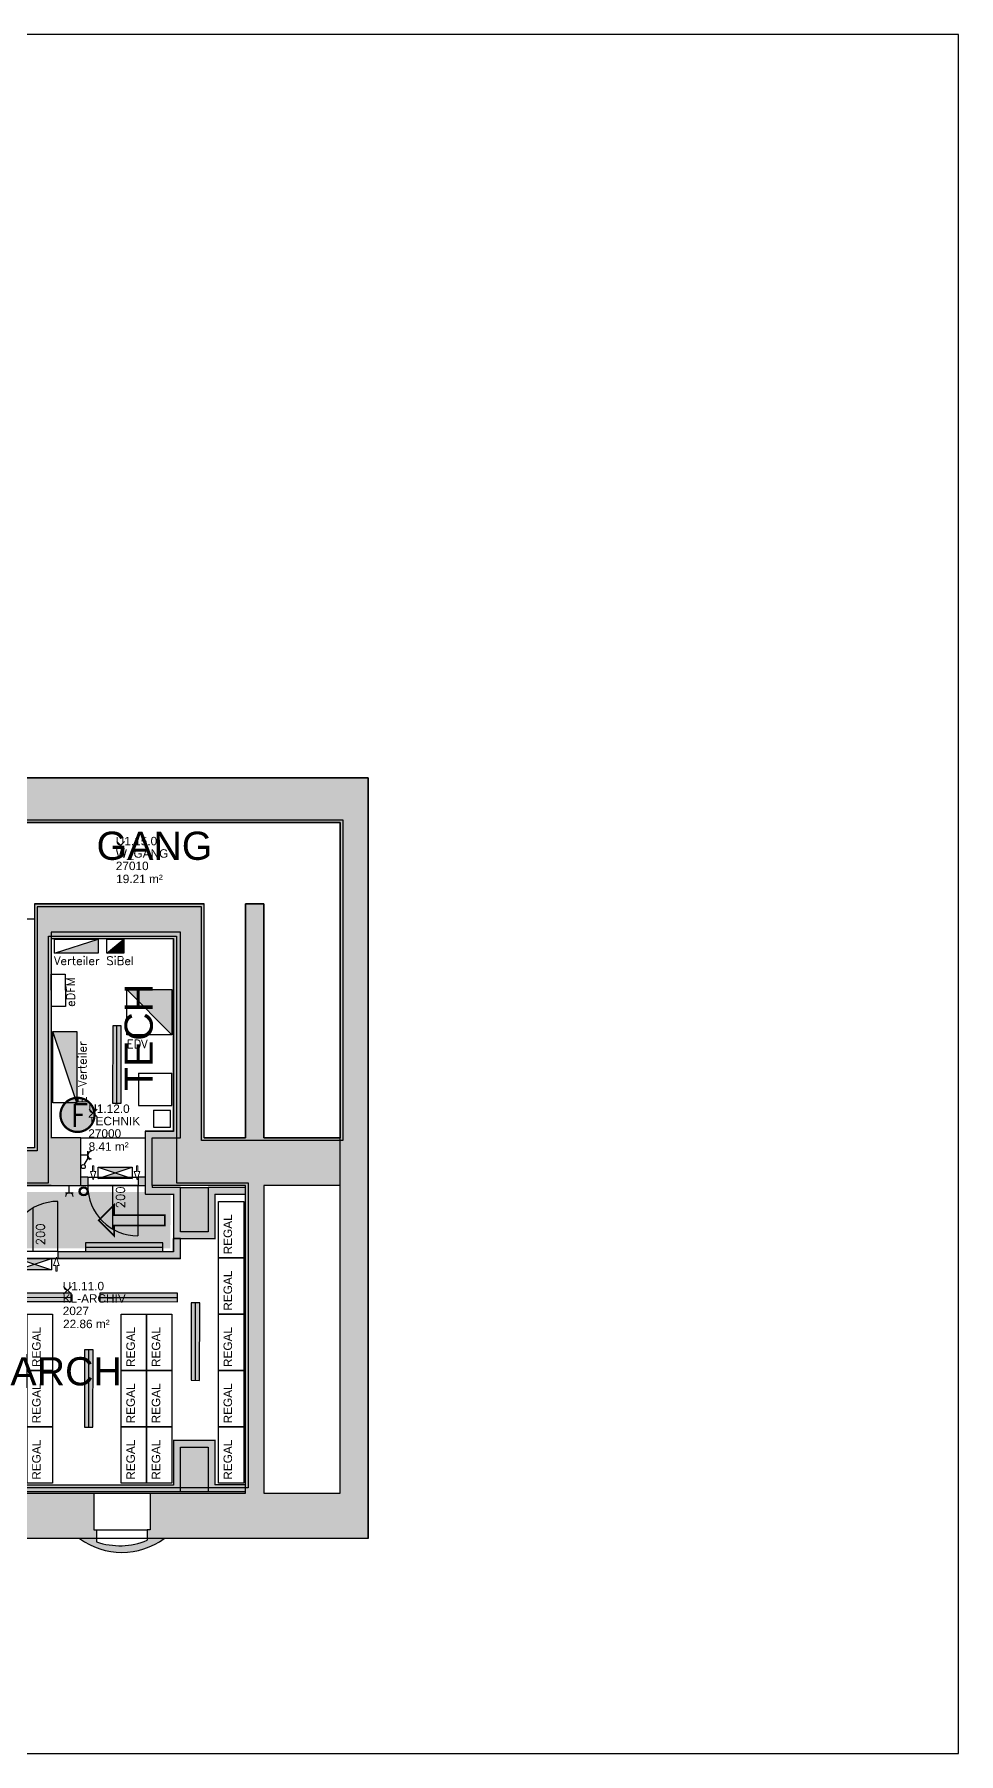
# Model space of a CAD drawing. Extents: x -90 to 4351, y -312 to 2865.
# Drawn here: x 2710 to 4351, y -186 to 2865 of the extents above; entities that cross this region are included whole.
import ezdxf
from ezdxf.enums import TextEntityAlignment as Align

# ---------------------------------------------------------------- set-up
doc = ezdxf.new("R2010")
doc.units = 0
doc.header["$LTSCALE"] = 120
doc.header["$MEASUREMENT"] = 0
doc.header["$PDMODE"] = 3
doc.header["$PDSIZE"] = 7
doc.layers.get('0').update_dxf_attribs({"linetype": 'CONTINUOUS'})
for name, color, linetype in [('Added', 3, 'CONTINUOUS'), ('ARC-Tueren', 5, 'CONTINUOUS'), ('ARC-Tueren-nv', 5, 'CONTINUOUS'), ('BE-T-RNBVBF', 7, 'CONTINUOUS'), ('Deleted', 1, 'CONTINUOUS')]:
    doc.layers.add(name, color=color, linetype=linetype)
doc.styles.add('ATTRIBUTE', font='arial.ttf', dxfattribs={"width": 0.8, "height": 12.5})
doc.styles.add('MOE', font='arial.ttf')
doc.styles.add('RNB', font='arial.ttf', dxfattribs={"width": 0.8})
doc.styles.get("Standard").update_dxf_attribs({"font": 'simplex.shx'})

# ---------------------------------------------------------------- blocks, each defined once
blk = doc.blocks.new('RNB-VBF')
at = {"layer": 'Added'}
blk.add_point((0, 0), dxfattribs=at)
at = {"layer": 'Deleted'}
blk.add_point((0, 0), dxfattribs=at)
at = {"layer": 'Added', "style": 'RNB'}
for tag, p in [('RAUM_NUMMER', (-8.6, 0.1)), ('RAUM_BEZEICHNUNG', (-8.6, -21.9)), ('RAUM_NUMMER_OE', (-8.6, -43.9)), ('FLAECHE', (-7.9, -67.1))]:
    blk.add_attdef(tag, p, '', height=15, dxfattribs=at)
for tag, p, height, flags in [('BELEGUNG_MAX', (72.4, -52.8), 2.5, 9), ('BELEGUNG_AUS_MOEBLIERUNGSPLAN', (72.4, -56.9), 2.5, 9), ('ID', (72.4, -61.1), 2.5, 9), ('RAUM_NUMMER_PLATZHALTER', (-9.2, -89.3), 15, 1), ('BEMERKUNG', (72.4, -69.4), 2.5, 9), ('RAUM_HOEHE', (72.4, -73.4), 2.5, 9), ('RAUM_FUNKTION', (72.4, -77.4), 2.5, 9), ('RAUM_AUFBAU', (72.4, -81.4), 2.5, 9), ('RAUM_MIETEINHEIT', (72.4, -85.4), 2.5, 9), ('ID_RNB', (72.4, -65.3), 2.5, 9), ('BODENBELAG_AUS_PLAN', (-9.2, -111.3), 15, 1)]:
    blk.add_attdef(tag, p, '', height=height, dxfattribs=dict(at, flags=flags))
at = {"layer": 'Deleted', "style": 'RNB'}
for tag, p in [('RAUM_NUMMER', (-8.6, 0.1)), ('RAUM_BEZEICHNUNG', (-8.6, -21.9)), ('RAUM_NUMMER_OE', (-8.6, -43.9)), ('FLAECHE', (-7.9, -67.1))]:
    blk.add_attdef(tag, p, '', height=15, dxfattribs=at)
for tag, p, height, flags in [('BELEGUNG_MAX', (72.4, -52.8), 2.5, 9), ('BELEGUNG_AUS_MOEBLIERUNGSPLAN', (72.4, -56.9), 2.5, 9), ('ID', (72.4, -61.1), 2.5, 9), ('RAUM_NUMMER_PLATZHALTER', (-9.2, -89.3), 15, 1), ('BEMERKUNG', (72.4, -69.4), 2.5, 9), ('RAUM_HOEHE', (72.4, -73.4), 2.5, 9), ('RAUM_FUNKTION', (72.4, -77.4), 2.5, 9), ('RAUM_AUFBAU', (72.4, -81.4), 2.5, 9), ('RAUM_MIETEINHEIT', (72.4, -85.4), 2.5, 9), ('ID_RNB', (72.4, -65.3), 2.5, 9), ('BODENBELAG_AUS_PLAN', (-9.2, -111.3), 15, 1)]:
    blk.add_attdef(tag, p, '', height=height, dxfattribs=dict(at, flags=flags))
blk = doc.blocks.new('*U46')
for p, q in [((0, 0), (100, 0)), ((0, -45), (0, 0)), ((100, 0), (100, -45)), ((100, -45), (0, -45))]:
    blk.add_line(p, q)
at = {"style": 'MOE'}
blk.add_attdef('BEZEICHNUNG', (6.1, -24.1), '', height=15, dxfattribs=at)
for tag, p, flags in [('LAENGE1', (7.7, -61.2), 3), ('BREITE1', (7.6, -76.7), 3), ('HOEHE', (7.7, -91.8), 1), ('HERSTELLER', (7.7, -122.2), 1), ('INVENTARNUMMER', (7.7, -107.2), 1), ('DB_ID', (7.7, -137.2), 1), ('BEMERKUNG', (7.7, -155.4), 1)]:
    blk.add_attdef(tag, p, '', height=12.5, dxfattribs=dict(at, flags=flags))
blk = doc.blocks.new('*U56')
blk.add_hatch(color=1).paths.add_polyline_path([(126.6, -42.4), (126.6, 0), (0, -42.4)])
for p, q in [((0, -42.4), (0, 0)), ((0, 0), (126.6, 0)), ((126.6, 0), (126.6, -42.4)), ((126.6, -42.4), (0, -42.4))]:
    blk.add_line(p, q)
at = {"color": 0}
blk.add_line((0, -42.4), (126.6, 0), dxfattribs=at)
at = {"color": 7, "ltscale": 100, "flags": 1}
for tag, p in [('TYPE', (-0.8, -74.9)), ('VERTEILERNUMMER', (-0.8, -95.1)), ('BEMERKUNG', (-0.8, -114.2))]:
    blk.add_attdef(tag, p, '', height=15, dxfattribs=at)
at = {"color": 7, "ltscale": 100}
blk.add_attdef('BEZEICHNUNG', (-0.8, -59.6), '', height=15, dxfattribs=at)
blk = doc.blocks.new('*U58')
blk.add_hatch(color=1).paths.add_polyline_path([(77.5, -24.8), (77.5, 0), (0, -24.8)])
for p, q in [((0, -24.8), (0, 0)), ((0, 0), (77.5, 0)), ((77.5, 0), (77.5, -24.8)), ((77.5, -24.8), (0, -24.8))]:
    blk.add_line(p, q)
at = {"color": 0}
blk.add_line((0, -24.8), (77.5, 0), dxfattribs=at)
at = {"color": 7, "ltscale": 100, "flags": 1}
for tag, p in [('TYPE', (-0.8, -74.9)), ('VERTEILERNUMMER', (-0.8, -95.1)), ('BEMERKUNG', (-0.8, -114.2))]:
    blk.add_attdef(tag, p, '', height=15, dxfattribs=at)
at = {"color": 7, "ltscale": 100}
blk.add_attdef('BEZEICHNUNG', (-0.8, -45.7), '', height=15, dxfattribs=at)
blk = doc.blocks.new('*U65')
at = {"layer": 'ARC-Tueren'}
blk.add_line((-44, -28.3), (-44, -117.4), dxfattribs=at)
blk.add_arc((-44, -28.3), 89.1, 270, 0, dxfattribs=at)
at = {"layer": 'ARC-Tueren-nv'}
blk.add_line((0.5, -105.9), (0.5, -28.3), dxfattribs=at)
at = {"layer": 'ARC-Tueren-nv', "flags": 1}
for tag, p in [('TUERTYP', (-98.6, 40.2)), ('FLAECHE', (-98.6, 31.6)), ('ANSCHLAGTYP', (-98.6, 14.5)), ('DORNMASS', (-98.6, 23.1)), ('MATERIAL', (-98.6, 5.9)), ('FARBE', (-98.6, -2.6))]:
    blk.add_attdef(tag, p, '', height=5, dxfattribs=at)
at = {"layer": 'ARC-Tueren-nv'}
for tag, p in [('BRANDSCHUTZ-KL', (1.3, 4.2)), ('BEMERKUNG', (4.2, -11.2)), ('TUER-NR', (0.6, -14.2))]:
    blk.add_attdef(tag, text='', height=12.5, dxfattribs=at).set_placement(p, align=Align.CENTER)
blk.add_attdef('HOEHE', (-20.5, -39.5), '', height=15, rotation=270.0078, dxfattribs=at)
at = {"layer": 'ARC-Tueren-nv', "flags": 2}
blk.add_attdef('BREITE1', (6.6, -39.5), '', height=15, rotation=270.0078, dxfattribs=at)
blk = doc.blocks.new('*U67')
at = {"layer": 'ARC-Tueren'}
blk.add_line((45.1, -28.3), (45.1, -117.4), dxfattribs=at)
blk.add_arc((45.1, -28.3), 89.1, 180, 270, dxfattribs=at)
at = {"layer": 'ARC-Tueren-nv'}
blk.add_line((0.5, -105.9), (0.5, -28.3), dxfattribs=at)
at = {"layer": 'ARC-Tueren-nv', "flags": 1}
for tag, p in [('TUERTYP', (-98.6, 40.2)), ('FLAECHE', (-98.6, 31.6)), ('ANSCHLAGTYP', (-98.6, 14.5)), ('DORNMASS', (-98.6, 23.1)), ('MATERIAL', (-98.6, 5.9)), ('FARBE', (-98.6, -2.6))]:
    blk.add_attdef(tag, p, '', height=5, dxfattribs=at)
at = {"layer": 'ARC-Tueren-nv'}
for tag, p in [('BRANDSCHUTZ-KL', (1.3, 4.2)), ('BEMERKUNG', (4.2, -11.2)), ('TUER-NR', (0.6, -14.2))]:
    blk.add_attdef(tag, text='', height=12.5, dxfattribs=at).set_placement(p, align=Align.CENTER)
at = {"layer": 'ARC-Tueren-nv', "flags": 2}
blk.add_attdef('BREITE1', (-5.5, -68.3), '', height=15, rotation=90.0078, dxfattribs=at)
at = {"layer": 'ARC-Tueren-nv'}
blk.add_attdef('HOEHE', (21.6, -68.3), '', height=15, rotation=90.0078, dxfattribs=at)
blk = doc.blocks.new('*U70')
at = {"style": 'RNB'}
blk.add_attdef('RAUM_BEZEICHNUNG', (-4.28, -2.58), '', height=5, dxfattribs=at)
blk = doc.blocks.new('*U74')
h = blk.add_hatch(color=254)
edge = h.paths.add_edge_path()
edge.add_line((-30.2, 1.7), (-30.2, -1.7))
edge.add_arc((0, 0), 30.2, 183.1801, 356.8199)
edge.add_line((30.2, -1.7), (30.2, 1.7))
edge.add_arc((0, 0), 30.2, 3.1801, 176.8199)
at = {"color": 1, "const_width": 4}
blk.add_lwpolyline([(-30.2, 1.7), (-30.2, -1.7, 0.945982), (30.2, -1.7), (30.2, 1.7, 0.945982)], format="xyb", close=True, dxfattribs=at)
at = {"color": 7, "insert": (-11.7, 19), "char_height": 40, "width": 40, "attachment_point": 1}
blk.add_mtext('F', dxfattribs=at)
blk = doc.blocks.new('*U77')
at = {"linetype": 'Continuous', "lineweight": 0}
blk.add_hatch(color=64, dxfattribs=at).paths.add_polyline_path([(-90, 9), (-90, 27.5), (-117.6, 0), (-90, -27.5), (-90, -9), (0, -9), (0, 0), (0, 9)])
at = {"color": 7, "linetype": 'Continuous', "lineweight": 0, "const_width": 3, "flags": 128}
blk.add_lwpolyline([(0, 0), (0, 9), (-90, 9), (-90, 27.5), (-117.6, 0), (-90, -27.5), (-90, -9), (0, -9)], close=True, dxfattribs=at)
blk = doc.blocks.new('*U93')
for p, q in [((6.7, 0), (-6.8, 0)), ((0, 0), (0, -12.6))]:
    blk.add_line(p, q)
blk.add_arc((0, 6.7), 6.75, 180, 0)
blk = doc.blocks.new('*U95')
for p, q in [((6.7, 0), (-6.8, 0)), ((0, 0), (0, -12.6))]:
    blk.add_line(p, q)
blk.add_arc((0, 6.7), 6.75, 180, 0)
blk = doc.blocks.new('*U102')
for radius in [8, 6]:
    blk.add_circle((0, 0), radius)
blk = doc.blocks.new('*U106')
for p, q in [((1.8, 3.1), (8.4, 14.9)), ((8.4, 14.9), (12.3, 12.7))]:
    blk.add_line(p, q)
blk.add_circle((0, 0), 3.6)
blk = doc.blocks.new('*U111')
h = blk.add_hatch(color=256)
h.paths.add_polyline_path([(30, 10), (-30, 10), (0, 0)])
h.paths.add_polyline_path([(30, -10), (0, 0), (-30, -10)])
for p, q in [((-30, -10), (30, 10)), ((-30, 10), (30, -10))]:
    blk.add_line(p, q)
at = {"lineweight": 5}
for points in [[(-37.8, -2.5), (-37.8, -12.5), (-40.3, -12.5), (-40.3, -2.5), (-44, -2.5), (-39, 12.5), (-34, -2.5)], [(37.8, -2.5), (37.8, -12.5), (40.3, -12.5), (40.3, -2.5), (44, -2.5), (39, 12.5), (34, -2.5)]]:
    blk.add_lwpolyline(points, close=True, dxfattribs=at)
blk.add_lwpolyline([(-30, 10), (30, 10), (30, -10), (-30, -10)], close=True)
blk = doc.blocks.new('*U121')
h = blk.add_hatch(color=256)
h.paths.add_polyline_path([(30, 10), (-30, 10), (0, 0)])
h.paths.add_polyline_path([(30, -10), (0, 0), (-30, -10)])
for p, q in [((-30, -10), (30, 10)), ((-30, 10), (30, -10))]:
    blk.add_line(p, q)
at = {"lineweight": 5}
for points in [[(-37.8, 2.5), (-37.8, 12.5), (-40.3, 12.5), (-40.3, 2.5), (-44, 2.5), (-39, -12.5), (-34, 2.5)], [(37.8, 2.5), (37.8, 12.5), (40.3, 12.5), (40.3, 2.5), (44, 2.5), (39, -12.5), (34, 2.5)]]:
    blk.add_lwpolyline(points, close=True, dxfattribs=at)
blk.add_lwpolyline([(-30, 10), (30, 10), (30, -10), (-30, -10)], close=True)
blk = doc.blocks.new('*U122')
at = {"ltscale": 100}
blk.add_hatch(color=256, dxfattribs=at).paths.add_polyline_path([(0, 1.5), (0, 0), (13.75, 0), (13.75, 1.5)])
at = {"color": 7, "ltscale": 100}
blk.add_line((0, 0.75), (13.75, 0.75), dxfattribs=at)
blk.add_lwpolyline([(0, 1.5), (0, 0), (13.75, 0), (13.75, 1.5)], close=True, dxfattribs=at)
at = {"color": 7, "ltscale": 100, "style": 'ATTRIBUTE', "width": 0.8, "flags": 1}
for tag, p in [('TYPE', (0, -4.21)), ('BEZEICHNUNG', (-0.01, -6.19)), ('BEMERKUNG', (-0.01, -8.19)), ('DB_ID', (-0.01, -10.19)), ('ANLAGENGRUPPE', (-0.01, -11.97)), ('SCHALTGRUPPE', (-0.01, -15.69)), ('LICHTFARBE', (-0.01, -13.92))]:
    blk.add_attdef(tag, p, '', height=1.25, dxfattribs=at)
blk = doc.blocks.new('*U124')
at = {"ltscale": 100}
blk.add_hatch(color=256, dxfattribs=at).paths.add_polyline_path([(0, 1.5), (0, 0), (13.75, 0), (13.75, 1.5)])
at = {"color": 7, "ltscale": 100}
blk.add_line((0, 0.75), (13.75, 0.75), dxfattribs=at)
blk.add_lwpolyline([(0, 1.5), (0, 0), (13.75, 0), (13.75, 1.5)], close=True, dxfattribs=at)
at = {"color": 7, "ltscale": 100, "style": 'ATTRIBUTE', "width": 0.8, "flags": 1}
for tag, p in [('TYPE', (0, -4.21)), ('BEZEICHNUNG', (-0.01, -6.19)), ('BEMERKUNG', (-0.01, -8.19)), ('DB_ID', (-0.01, -10.19)), ('ANLAGENGRUPPE', (-0.01, -11.97)), ('SCHALTGRUPPE', (-0.01, -15.69)), ('LICHTFARBE', (-0.01, -13.92))]:
    blk.add_attdef(tag, p, '', height=1.25, dxfattribs=at)
blk = doc.blocks.new('*U129')
blk.add_hatch(color=1).paths.add_polyline_path([(0, -24.8), (30, -24.8), (30, 0)])
for p, q in [((0, -24.8), (0, 0)), ((0, 0), (30, 0)), ((30, 0), (30, -24.8)), ((30, -24.8), (0, -24.8))]:
    blk.add_line(p, q)
at = {"color": 0}
blk.add_line((0, -24.8), (30, 0), dxfattribs=at)
at = {"color": 7, "ltscale": 100, "flags": 1}
for tag, p in [('TYPE', (-0.8, -74.9)), ('VERTEILERNUMMER', (-0.8, -95.1)), ('BEMERKUNG', (-0.8, -114.2))]:
    blk.add_attdef(tag, p, '', height=15, dxfattribs=at)
at = {"color": 7, "ltscale": 100}
blk.add_attdef('BEZEICHNUNG', (-0.8, -45.7), '', height=15, dxfattribs=at)
blk = doc.blocks.new('*U130')
for p, q in [((0, -25), (0, 0)), ((0, 0), (57.5, 0)), ((57.5, 0), (57.5, -25)), ((57.5, -25), (0, -25))]:
    blk.add_line(p, q)
at = {"color": 7, "ltscale": 100}
blk.add_attdef('BEZEICHNUNG', (-0.8, -42), '', height=15, dxfattribs=at)
at = {"color": 7, "ltscale": 100, "flags": 1}
for tag, p in [('TYPE', (-0.8, -62.6)), ('BEMERKUNG', (-0.8, -81.1))]:
    blk.add_attdef(tag, p, '', height=15, dxfattribs=at)
blk = doc.blocks.new('*U132')
blk.add_hatch(color=1).paths.add_polyline_path([(80, -80), (80, 0), (0, -80)])
for p, q in [((0, -80), (0, 0)), ((0, 0), (80, 0)), ((80, 0), (80, -80)), ((80, -80), (0, -80))]:
    blk.add_line(p, q)
at = {"color": 0}
blk.add_line((0, -80), (80, 0), dxfattribs=at)
at = {"color": 7, "ltscale": 100}
blk.add_attdef('BEZEICHNUNG', (-24, 0.4), '', height=15, rotation=270, dxfattribs=at)
at = {"color": 7, "ltscale": 100, "flags": 1}
for tag, p in [('TYPE', (-0.8, -74.9)), ('VERTEILERNUMMER', (-0.8, -95.1)), ('BEMERKUNG', (-0.8, -114.2))]:
    blk.add_attdef(tag, p, '', height=15, dxfattribs=at)
blk = doc.blocks.new('RNB-BSP')
at = {"layer": 'Added'}
blk.add_point((0, 0), dxfattribs=at)
at = {"layer": 'Deleted'}
blk.add_point((0, 0), dxfattribs=at)
at = {"layer": 'Added', "style": 'RNB'}
for tag, p in [('RAUM_NUMMER', (-4.28, 3.92)), ('RAUM_BEZEICHNUNG', (-4.28, -2.58))]:
    blk.add_attdef(tag, p, '', height=5, dxfattribs=at)
at = {"layer": 'Deleted', "style": 'RNB'}
for tag, p in [('RAUM_NUMMER', (-4.28, 3.92)), ('RAUM_BEZEICHNUNG', (-4.28, -2.58))]:
    blk.add_attdef(tag, p, '', height=5, dxfattribs=at)

msp = doc.modelspace()

# ---------------------------------------------------------------- hatches: boundary and pattern name
at = {"layer": 'Added'}
h = msp.add_hatch(color=256, dxfattribs=at)
h.paths.add_polyline_path([(2602.5, 2159.3), (2524.4, 2172.8), (2507.5, 2074.2), (2585.5, 2060.8)])
h.paths.add_polyline_path([(2585.5, 2060.8), (2507.5, 2074.2), (2483.7, 1936.2), (2561.7, 1922.8)])
h.paths.add_polyline_path([(2544.8, 1824.2), (2466.7, 1837.7), (2462.9, 1815.5), (2242.5, 1853.5), (2234.4, 1806.7), (2454.8, 1768.7), (2444.7, 1710.2), (2522.8, 1696.8)])
h.paths.add_polyline_path([(2561.7, 1922.8), (2537.1, 1927), (2520.1, 1828.5), (2544.8, 1824.2)])
h.paths.add_polyline_path([(3302.6, 1546), (2496.8, 1546), (2505.8, 1598.2), (2427.8, 1611.7), (2416.8, 1547.9), (2478, 1466.8), (3252.6, 1466.8), (3252.6, 907.2), (3252.6, 822.3), (3252.6, 276.3), (3117.3, 276.3), (3117.3, 822.3), (3252.6, 822.3), (3252.6, 907.2), (3117.3, 907.2), (3117.3, 1322.2), (3084.8, 1322.2), (3084.8, 907.2), (3011.6, 907.2), (3011.6, 1322.2), (2710.1, 1322.2), (2710.1, 889.3), (2411.1, 889.3), (2411.1, 1321.1), (2364.1, 1321.1), (2364.1, 909.3), (2053.3, 909.3), (2053.3, 822.3), (2364.1, 822.3), (2740.1, 822.3), (2792.3, 822.3), (2792.3, 907.2), (2740.1, 907.2), (2740.1, 1272.2), (2969.3, 1272.2), (2969.3, 907.2), (2919.3, 907.2), (2919.3, 822.3), (3084.8, 822.3), (3084.8, 819.3), (3084.8, 807.3), (3084.8, 276.3), (2915.4, 276.3), (2915.4, 211.3), (2910.4, 211.3), (2910.4, 196.3), (2910.4, 192.9, -0.181689), (2820.4, 190.1), (2820.4, 196.3), (2820.4, 211.3), (2815.4, 211.3), (2815.4, 276.3), (2652, 276.3), (2652, 211.3), (2647, 211.3), (2647, 196.3), (2647, 192.9, -0.181689), (2557, 190.1), (2557, 196.3), (2557, 211.3), (2552, 211.3), (2552, 276.3), (2388.6, 276.3), (2388.6, 211.3), (2383.6, 211.3), (2383.6, 196.3), (2383.6, 192.9, -0.181689), (2293.6, 190.1), (2293.6, 196.3), (2293.6, 211.3), (2288.6, 211.3), (2288.6, 276.3), (2125.2, 276.3), (2125.2, 211.3), (2120.2, 211.3), (2120.2, 196.3), (2120.2, 192.9, -0.181689), (2030.2, 190.1), (2030.2, 196.3), (2030.2, 211.3), (2025.2, 211.3), (2025.2, 276.3), (1861.8, 276.3), (1861.8, 211.3), (1856.8, 211.3), (1856.8, 196.3), (1856.8, 192.9, -0.181689), (1766.8, 190.1), (1766.8, 196.3), (1766.8, 211.3), (1761.8, 211.3), (1761.8, 276.3), (1629.8, 276.3), (1629.8, 260.5), (1404.8, 260.5), (1404.8, 195.5), (1399.8, 195.5), (1399.8, 180.5), (1399.8, 177.1, -0.181689), (1309.8, 174.3), (1309.8, 180.5), (1309.8, 195.5), (1304.8, 195.5), (1304.8, 260.5), (1075.6, 260.5), (989.4, 379.4), (1029.9, 614.6), (965.8, 625.6), (966.7, 630.6), (951.9, 633.1), (945.8, 634.2, -0.181689), (963.8, 722.4), (967.2, 721.8), (982, 719.3), (982.8, 724.2), (1046.9, 713.1), (1065.7, 822.3), (1157.2, 822.3), (1157.2, 909.3), (1106.5, 909.3), (1132.7, 1061.6), (1068.7, 1072.7), (1069.5, 1077.6), (1054.8, 1080.1), (1048.6, 1081.2, -0.181689), (1066.7, 1169.4), (1070, 1168.8), (1084.8, 1166.3), (1085.7, 1171.2), (1149.7, 1160.2), (1183.9, 1358.5), (1105.1, 1372.1), (1075.1, 1198.4, 0.333333), (1049.7, 1050.6), (1037.2, 978.2), (1012.1, 982.5), (972.3, 751.4, 0.333333), (946.8, 603.5), (904.8, 359.7), (1034.8, 180.5), (1279.8, 180.5, 0.333333), (1429.8, 180.5), (1674.8, 180.5), (1674.8, 196.3), (1736.8, 196.3, 0.333333), (1886.8, 196.3), (2000.2, 196.3, 0.333333), (2150.2, 196.3), (2263.6, 196.3, 0.333333), (2413.6, 196.3), (2527, 196.3, 0.333333), (2677, 196.3), (2790.4, 196.3, 0.333333), (2940.4, 196.3), (3302.6, 196.3), (3302.6, 1474.3)])
h = msp.add_hatch(color=256, dxfattribs=at)
h.paths.add_polyline_path([(3018.8, 358.3), (2969.3, 358.3), (2969.3, 279.3), (3018.8, 279.3)])
h.paths.add_polyline_path([(3018.8, 819.3), (2969.3, 819.3), (2969.3, 740.3), (3018.8, 740.3)])
h.paths.add_polyline_path([(2546.1, 1466.8), (2521.1, 1466.8), (2521.1, 1321.1), (2526.1, 1321.1), (2546.1, 1321.1)])
msp.add_hatch(color=256, dxfattribs=at).paths.add_polyline_path([(1917.9, 1025.3), (1917.9, 1197.6), (1960.1, 1442.6), (1861.6, 1459.6), (1817.9, 1206.1), (1817.9, 925.3), (1939.8, 925.3), (1939.8, 812.3), (1817.9, 812.5), (1817.9, 712.5), (2951.6, 710.8), (2951.8, 810.8), (2039.8, 812.2), (2039.8, 925.3), (2076.9, 925.3), (2076.9, 1025.3)])
h = msp.add_hatch(color=256, dxfattribs=at)
h.paths.add_polyline_path([(2662.3, 705.3), (2500.3, 705.3), (2500.3, 693.3), (2510.3, 693.3), (2510.3, 291.3), (2522.3, 291.3), (2522.3, 693.3), (2662.3, 693.3)])
h.paths.add_polyline_path([(2969.3, 728.3), (2957.3, 728.3), (2957.3, 705.3), (2752.3, 705.3), (2752.3, 693.3), (2969.3, 693.3)])
h.paths.add_polyline_path([(2969.3, 819.3), (2919.3, 819.3), (2919.3, 822.3), (2919.3, 907.2), (2969.3, 907.2), (2969.3, 1272.2), (2740.1, 1272.2), (2740.1, 1260.2), (2957.3, 1260.2), (2957.3, 919.2), (2907.3, 919.2), (2907.3, 907.2), (2907.3, 807.3), (2957.3, 807.3), (2957.3, 728.3), (2969.3, 728.3), (3030.8, 728.3), (3030.8, 807.3), (3084.8, 807.3), (3084.8, 819.3), (3018.8, 819.3), (3018.8, 740.3), (2969.3, 740.3)])
h.paths.add_polyline_path([(2907.3, 837.3), (2894.8, 837.3), (2894.8, 822.3), (2907.3, 822.3)], flags=17)
h.paths.add_polyline_path([(2804.8, 837.3), (2792.3, 837.3), (2792.3, 822.3), (2804.8, 822.3)], flags=17)
h = msp.add_hatch(color=256, dxfattribs=at)
h.paths.add_polyline_path([(2163.3, 705.3), (1998.3, 705.3), (1998.3, 690.3), (2163.3, 690.3)])
h.paths.add_polyline_path([(2149.8, 716.3), (2134.8, 716.3), (2134.8, 705.3), (2149.8, 705.3)])
h.paths.add_polyline_path([(2149.8, 822.3), (2134.8, 822.3), (2134.8, 811.3), (2149.8, 811.3)])
h.paths.add_polyline_path([(2420.3, 705.3), (2410.3, 705.3), (2253.3, 705.3), (2253.3, 690.3), (2395.3, 690.3), (2395.3, 442.3), (2285.3, 442.3), (2270.3, 442.3), (2270.3, 279.3), (2969.3, 279.3), (2969.3, 358.3), (3018.8, 358.3), (3018.8, 279.3), (3084.8, 279.3), (3084.8, 291.3), (3030.8, 291.3), (3030.8, 370.3), (2957.3, 370.3), (2957.3, 291.3), (2285.3, 291.3), (2285.3, 427.3), (2410.3, 427.3), (2410.3, 442.3), (2410.3, 693.3), (2420.3, 693.3)])

# ---------------------------------------------------------------- linework, layer by layer
for p, q in [((3302.6, 1546), (2496.8, 1546)), ((3302.6, 1474.3), (3302.6, 1546)), ((3252.6, 1466.8), (2478, 1466.8)), ((3252.6, 907.2), (3252.6, 1466.8)), ((3302.6, 196.3), (3302.6, 1474.3)), ((2710.1, 1322.2), (3011.6, 1322.2)), ((2710.1, 1322.2), (2710.1, 889.3)), ((3011.6, 907.2), (3011.6, 1322.2)), ((3084.8, 907.2), (3084.8, 1322.2)), ((3084.8, 1322.2), (3117.3, 1322.2)), ((3117.3, 1322.2), (3117.3, 907.2)), ((2969.3, 1272.2), (2740.1, 1272.2)), ((2740.1, 1272.2), (2740.1, 907.2)), ((2957.3, 1260.2), (2740.1, 1260.2)), ((2957.3, 919.2), (2957.3, 1260.2)), ((2969.3, 907.2), (2969.3, 1272.2)), ((2894.8, 1021.9), (2894.8, 964.4)), ((2894.8, 1021.9), (2954.3, 1021.9)), ((2894.8, 1021.9), (2894.8, 964.4)), ((2894.8, 1021.9), (2954.3, 1021.9)), ((2954.3, 964.4), (2954.3, 1021.9)), ((2954.3, 964.4), (2954.3, 1021.9)), ((2894.8, 964.4), (2954.3, 964.4)), ((2894.8, 964.4), (2954.3, 964.4)), ((2921.7, 956.1), (2951.8, 956.1)), ((2921.7, 956.1), (2921.7, 925.9)), ((2921.7, 956.1), (2951.8, 956.1)), ((2921.7, 956.1), (2921.7, 925.9)), ((2951.7, 925.9), (2951.7, 955.9)), ((2951.7, 925.9), (2951.7, 955.9)), ((2907.3, 919.2), (2957.3, 919.2)), ((2907.3, 807.3), (2907.3, 919.2)), ((2921.7, 925.9), (2951.7, 925.9)), ((2921.7, 925.9), (2951.7, 925.9)), ((2710.1, 889.3), (2411.1, 889.3)), ((2792.3, 907.2), (2740.1, 907.2)), ((2792.3, 822.3), (2792.3, 907.2)), ((2792.3, 907.2), (2907.3, 907.2)), ((2919.3, 822.3), (2919.3, 907.2)), ((2919.3, 907.2), (2969.3, 907.2)), ((3011.6, 907.2), (3084.8, 907.2)), ((3117.3, 907.2), (3252.6, 907.2)), ((3252.6, 822.3), (3252.6, 907.2)), ((2804.8, 837.3), (2792.3, 837.3)), ((2804.8, 837.3), (2804.8, 822.3)), ((2804.8, 837.3), (2894.8, 837.3)), ((2907.3, 837.3), (2894.8, 837.3)), ((2894.8, 822.3), (2894.8, 837.3)), ((2907.3, 822.3), (2907.3, 837.3)), ((2740.1, 822.3), (2364.1, 822.3)), ((2740.1, 822.3), (2792.3, 822.3)), ((2792.3, 822.3), (2804.8, 822.3)), ((2894.8, 822.3), (2804.8, 822.3)), ((2894.8, 822.3), (2907.3, 822.3)), ((2907.3, 807.3), (2957.3, 807.3)), ((3084.8, 822.3), (2919.3, 822.3)), ((2919.3, 822.3), (2919.3, 819.3)), ((2969.3, 819.3), (2919.3, 819.3)), ((2957.3, 807.3), (2957.3, 728.3)), ((2969.3, 740.3), (2969.3, 819.3)), ((2969.3, 819.3), (3018.8, 819.3)), ((3084.8, 819.3), (3018.8, 819.3)), ((3018.8, 819.3), (3018.8, 740.3)), ((3030.8, 728.3), (3030.8, 807.3)), ((3030.8, 807.3), (3084.8, 807.3)), ((3084.8, 276.3), (3084.8, 822.3)), ((3084.8, 807.3), (3084.8, 819.3)), ((3117.3, 822.3), (3117.3, 276.3)), ((3252.6, 822.3), (3117.3, 822.3)), ((3252.6, 276.3), (3252.6, 822.3)), ((3018.8, 740.3), (2969.3, 740.3)), ((2752.3, 705.3), (2662.3, 705.3)), ((2752.3, 705.3), (2957.3, 705.3)), ((2752.3, 693.3), (2752.3, 705.3)), ((2957.3, 728.3), (3030.8, 728.3)), ((2969.3, 728.3), (2957.3, 728.3)), ((2957.3, 705.3), (2957.3, 728.3)), ((2969.3, 693.3), (2969.3, 728.3)), ((2662.3, 693.3), (2752.3, 693.3)), ((2752.3, 693.3), (2969.3, 693.3)), ((3030.8, 370.3), (2957.3, 370.3)), ((2957.3, 370.3), (2957.3, 291.3)), ((3030.8, 291.3), (3030.8, 370.3)), ((2969.3, 279.3), (2969.3, 358.3)), ((2969.3, 358.3), (3018.8, 358.3)), ((3018.8, 358.3), (3018.8, 279.3)), ((2270.3, 279.3), (2969.3, 279.3)), ((2285.3, 291.3), (2957.3, 291.3)), ((2652, 276.3), (2815.4, 276.3)), ((2815.4, 276.3), (2815.4, 211.3)), ((2815.4, 276.3), (2915.4, 276.3)), ((2915.4, 276.3), (3084.8, 276.3)), ((2915.4, 276.3), (2915.4, 211.3)), ((2969.3, 279.3), (3018.8, 279.3)), ((3018.8, 279.3), (3084.8, 279.3)), ((3084.8, 291.3), (3030.8, 291.3)), ((3084.8, 279.3), (3084.8, 291.3)), ((3117.3, 276.3), (3252.6, 276.3)), ((2790.4, 196.3), (2677, 196.3)), ((2815.4, 211.3), (2820.4, 211.3)), ((2820.4, 211.3), (2910.4, 211.3)), ((2820.4, 211.3), (2820.4, 196.3)), ((2820.4, 196.3), (2820.4, 190.1)), ((2915.4, 211.3), (2910.4, 211.3)), ((2910.4, 211.3), (2910.4, 196.3)), ((2910.4, 196.3), (2910.4, 192.9)), ((3302.6, 196.3), (2940.4, 196.3))]:
    msp.add_line(p, q, dxfattribs=at)
for points in [[(35.8, -185.7), (4350.5, -185.7), (4350.5, 2865.4), (35.8, 2865.4)], [(2496.8, 1546), (3302.6, 1546), (3302.6, 196.3), (1674.8, 196), (1674.8, 180.5), (1034.8, 180.5), (904.8, 359.7), (1012.1, 982.5), (1037.2, 978.2), (1087.8, 1283.8), (853.3, 1324.2), (921.2, 1718.4), (1157.7, 1677.6), (1299.9, 2503), (2622.4, 2275.1), (2496.8, 1546)], [(1918.6, 2354.3), (1668.8, 904.3), (1100.6, 904.3), (1366.9, 2450.3), (1918.8, 2355.2), (2597.8, 2238.2), (2468.5, 1487.7), (2480.5, 1471.8), (3257.6, 1471.8), (3257.6, 902.2), (3006.6, 902.2), (3006.6, 1317.2), (2715.1, 1317.2), (2715.1, 884.3), (2406.1, 884.3), (2406.1, 1365.1), (2330.4, 1465.4), (1851, 1548), (1873, 1676.1), (2427.5, 1580.6), (2422.1, 1549.2), (2467.7, 1488.8), (2596.7, 2237.4), (1918.6, 2354.3)], [(2546.1, 1466.8), (3252.6, 1466.8), (3252.6, 907.2), (3117.3, 907.2), (3117.3, 1322.2), (3084.8, 1322.2), (3084.8, 907.2), (3011.6, 907.2), (3011.6, 1322.2), (2710.1, 1322.2), (2710.1, 1295.3), (2583.1, 1295.3), (2583.1, 1321.1), (2546.1, 1321.1)]]:
    msp.add_lwpolyline(points, close=True, dxfattribs=at)
msp.add_lwpolyline([(2369.1, 827.3), (2735.1, 827.3), (2735.1, 1265.2), (2962.3, 1265.2), (2962.3, 827.3), (3089.8, 827.3), (3089.8, 286.3), (2275.3, 286.3)], dxfattribs=at)
at = {"layer": 'Added', "const_width": 2}
for points in [[(2957.3, 1260.2), (2740.1, 1260.2), (2740.1, 907.2), (2792.3, 907.2), (2792.3, 837.3), (2804.8, 837.3), (2894.8, 837.3), (2907.3, 837.3), (2907.3, 907.2), (2907.3, 919.2), (2957.3, 919.2)], [(2957.3, 807.3), (2907.3, 807.3), (2907.3, 822.3), (2894.8, 822.3), (2804.8, 822.3), (2792.3, 822.3), (2740.1, 822.3), (2364.1, 822.3), (2149.8, 822.3), (2149.8, 811.3), (2149.8, 716.3), (2149.8, 705.3), (2163.3, 705.3), (2253.3, 705.3), (2410.3, 705.3), (2420.3, 705.3), (2500.3, 705.3), (2662.3, 705.3), (2752.3, 705.3), (2957.3, 705.3), (2957.3, 728.3)], [(3084.8, 807.3), (3030.8, 807.3), (3030.8, 728.3), (2969.3, 728.3), (2969.3, 693.3), (2752.3, 693.3), (2662.3, 693.3), (2522.3, 693.3), (2522.3, 291.3), (2957.3, 291.3), (2957.3, 370.3), (3030.8, 370.3), (3030.8, 291.3), (3084.8, 291.3)]]:
    msp.add_lwpolyline(points, close=True, dxfattribs=at)
at = {"layer": 'Added'}
for centre, radius, start, end in [((2865.4, 296.3), 125, 233.1301, 306.8699), ((2861.7, 311.3), 128, 251.1693, 292.36)]:
    msp.add_arc(centre, radius, start, end, dxfattribs=at)

# ---------------------------------------------------------------- block references
ref = msp.add_blockref('RNB-BSP', (2863.2, 1426.2), dxfattribs=dict(at, xscale=10, yscale=10, zscale=10))
ref.add_attrib('RAUM_BEZEICHNUNG', 'GANG', (2820.4, 1400.5), dxfattribs={"layer": '0', "height": 50, "style": 'RNB'})
ref = msp.add_blockref('RNB-VBF', (2863.2, 1426.2), dxfattribs=at)
ref.add_attrib('RAUM_NUMMER', 'U1.15.0', (2854.6, 1426.3), dxfattribs={"layer": 'BE-T-RNBVBF', "height": 15, "style": 'RNB'})
ref.add_attrib('RAUM_BEZEICHNUNG', 'W_GANG', (2854.6, 1404.3), dxfattribs={"layer": 'BE-T-RNBVBF', "height": 15, "style": 'RNB'})
ref.add_attrib('RAUM_NUMMER_OE', '27010', (2854.6, 1382.3), dxfattribs={"layer": 'BE-T-RNBVBF', "height": 15, "style": 'RNB'})
ref.add_attrib('FLAECHE', '19.21 m²', (2855.3, 1359.2), dxfattribs={"layer": 'BE-T-RNBVBF', "height": 15, "style": 'RNB'})
ref = msp.add_blockref('*U58', (2745.7, 1259.7), dxfattribs=at)
ref.add_attrib('BEZEICHNUNG', 'Verteiler', (2744.9, 1213.9), dxfattribs={"layer": '0', "color": 7, "ltscale": 100, "height": 15})
ref = msp.add_blockref('*U129', (2838.9, 1259.7), dxfattribs=at)
ref.add_attrib('BEZEICHNUNG', 'SiBel', (2838.1, 1213.9), dxfattribs={"layer": '0', "color": 7, "ltscale": 100, "height": 15})
ref = msp.add_blockref('*U130', (2740.2, 1140.1), dxfattribs=dict(at, rotation=90.5294623432935))
ref.add_attrib('BEZEICHNUNG', 'eDFM', (2782.1, 1139.7), dxfattribs={"layer": '0', "color": 7, "ltscale": 100, "height": 15, "rotation": 90.5295})
at = {"layer": 'Added', "ltscale": 100}
ref = msp.add_blockref('*U70', (2894.5, 1033.1), dxfattribs=dict(at, xscale=10, yscale=10, zscale=10, rotation=90))
ref.add_attrib('RAUM_BEZEICHNUNG', 'TECH', (2920.2, 990.3), dxfattribs={"layer": '0', "height": 50, "rotation": 90, "style": 'RNB'})
at = {"layer": 'Added'}
ref = msp.add_blockref('*U132', (2874.3, 1090.2), dxfattribs=dict(at, rotation=90))
ref.add_attrib('BEZEICHNUNG', 'EDV', (2873.9, 1066.2), dxfattribs={"layer": '0', "color": 7, "ltscale": 100, "height": 15})
at = {"layer": 'Added', "ltscale": 100, "xscale": 10, "yscale": 10, "zscale": 10}
for name, p, rotation in [('*U122', (2863.9, 968.7), 89.9293577384707), ('*U124', (2800.8, 705.7), 359.9293577384707), ('*U124', (2638, 616.7), 359.9293577384707), ('*U122', (2826.4, 616.5), 359.9293577384707), ('*U122', (3003.4, 476.8), 89.9293577384707), ('*U122', (2814.1, 393.7), 89.9293577384707)]:
    msp.add_blockref(name, p, dxfattribs=dict(at, rotation=rotation))
at = {"layer": 'Added'}
ref = msp.add_blockref('*U56', (2743.1, 969.4), dxfattribs=dict(at, rotation=90))
ref.add_attrib('BEZEICHNUNG', 'E-Verteiler', (2802.7, 968.6), dxfattribs={"layer": '0', "color": 7, "ltscale": 100, "height": 15, "rotation": 90})
at = {"layer": 'Added', "ltscale": 100}
msp.add_blockref('*U74', (2786.6, 947.9), dxfattribs=at)
at = {"layer": 'Added'}
ref = msp.add_blockref('RNB-VBF', (2814.3, 951.3), dxfattribs=at)
ref.add_attrib('RAUM_NUMMER', 'U1.12.0', (2805.8, 951.4), dxfattribs={"layer": 'BE-T-RNBVBF', "height": 15, "style": 'RNB'})
ref.add_attrib('RAUM_BEZEICHNUNG', 'TECHNIK', (2805.8, 929.4), dxfattribs={"layer": 'BE-T-RNBVBF', "height": 15, "style": 'RNB'})
ref.add_attrib('RAUM_NUMMER_OE', '27000', (2805.8, 907.4), dxfattribs={"layer": 'BE-T-RNBVBF', "height": 15, "style": 'RNB'})
ref.add_attrib('FLAECHE', '8.41 m²', (2806.4, 884.2), dxfattribs={"layer": 'BE-T-RNBVBF', "height": 15, "style": 'RNB'})
for name, p, rotation in [('*U95', (2805, 876.5), 270), ('*U93', (2772.1, 809.7), 180)]:
    msp.add_blockref(name, p, dxfattribs=dict(at, rotation=rotation))
for name, p in [('*U106', (2796.9, 856.1)), ('*U121', (2853.4, 845.2)), ('*U102', (2797.5, 812.2)), ('*U77', (2941.6, 760.8)), ('*U111', (2710.2, 683.1))]:
    msp.add_blockref(name, p, dxfattribs=at)
ref = msp.add_blockref('*U65', (2707.9, 677), dxfattribs=dict(at, rotation=179.9921943135569))
ref.add_attrib('HOEHE', '200', (2728.4, 716.5), dxfattribs={"layer": 'ARC-Tueren-nv', "height": 15, "rotation": 90})
ref = msp.add_blockref('*U67', (2848.8, 850.6), dxfattribs=dict(at, rotation=359.9921943135569))
ref.add_attrib('HOEHE', '200', (2870.4, 782.3), dxfattribs={"layer": 'ARC-Tueren-nv', "height": 15, "rotation": 90})
at = {"layer": 'Added', "ltscale": 100, "rotation": 90}
for p in [(3036.8, 694.3), (3036.8, 594.3), (2697.1, 494.3), (2864.3, 494.3), (2909.3, 494.3), (3036.8, 494.3), (2697.1, 394.3), (2864.3, 394.3), (2909.3, 394.3), (3036.8, 394.3), (2697.1, 294.3), (2864.3, 294.3), (2909.3, 294.3), (3036.8, 294.3)]:
    msp.add_blockref('*U46', p, dxfattribs=at).add_auto_attribs({'BEZEICHNUNG': 'REGAL'})
at = {"layer": 'Added'}
ref = msp.add_blockref('RNB-VBF', (2768.9, 636.5), dxfattribs=at)
ref.add_attrib('RAUM_NUMMER', 'U1.11.0', (2760.4, 636.6), dxfattribs={"layer": 'BE-T-RNBVBF', "height": 15, "style": 'RNB'})
ref.add_attrib('RAUM_BEZEICHNUNG', 'KL-ARCHIV', (2760.4, 614.6), dxfattribs={"layer": 'BE-T-RNBVBF', "height": 15, "style": 'RNB'})
ref.add_attrib('RAUM_NUMMER_OE', '2027', (2760.4, 592.6), dxfattribs={"layer": 'BE-T-RNBVBF', "height": 15, "style": 'RNB'})
ref.add_attrib('FLAECHE', '22.86 m²', (2761, 569.4), dxfattribs={"layer": 'BE-T-RNBVBF', "height": 15, "style": 'RNB'})
at = {"layer": 'Added', "ltscale": 100}
ref = msp.add_blockref('*U70', (2710.3, 493.6), dxfattribs=dict(at, xscale=10, yscale=10, zscale=10))
ref.add_attrib('RAUM_BEZEICHNUNG', 'ARCH', (2667.5, 467.9), dxfattribs={"layer": '0', "height": 50, "style": 'RNB'})

doc.saveas('drawing.dxf')
